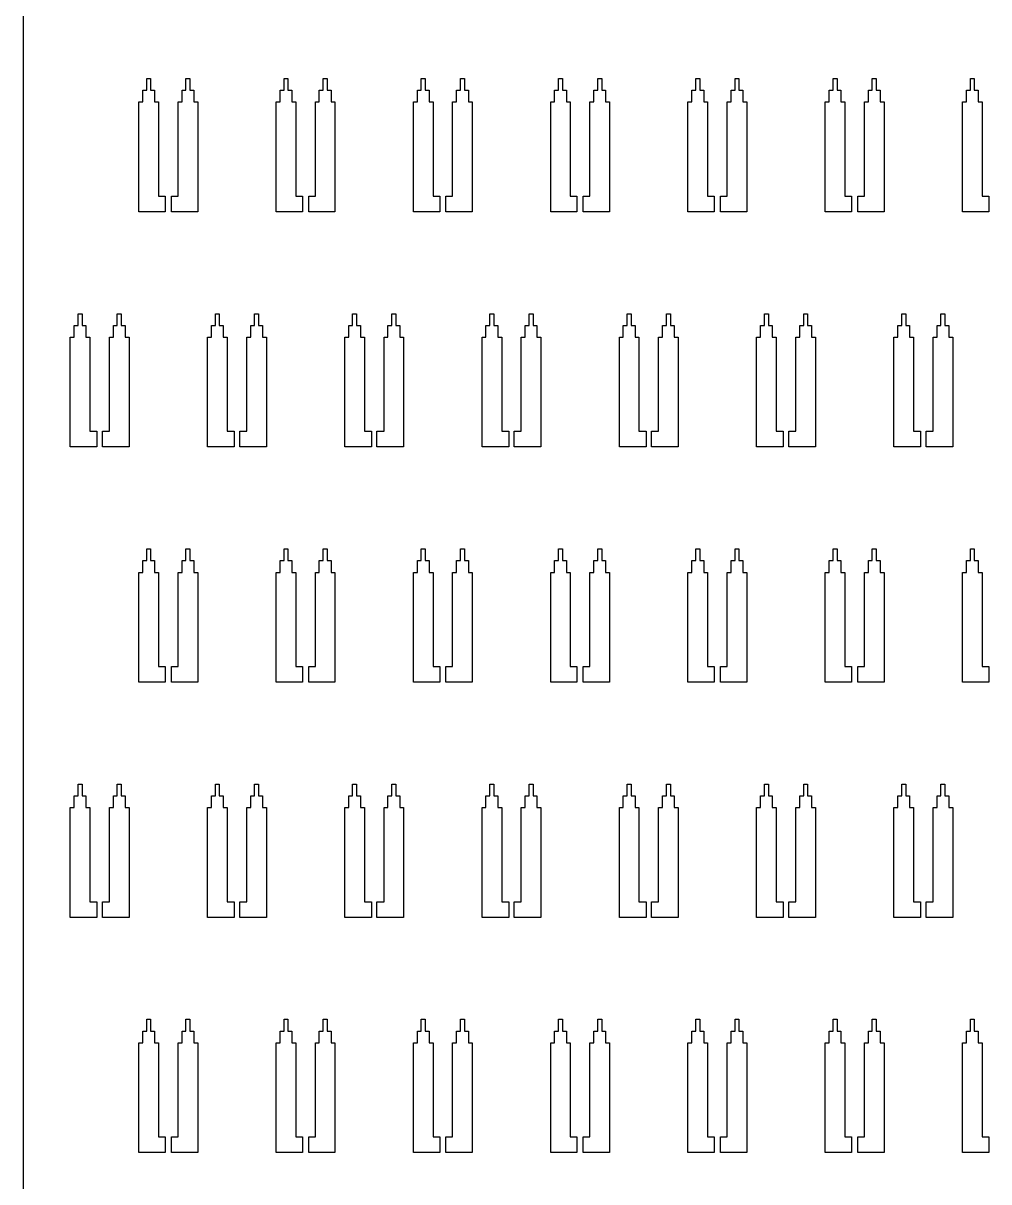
# Model space of a CAD drawing. Extents: x -38350 to 38650, y -35000 to 36000.
# Drawn here: x -20000 to -19753.8, y -23461.5 to -23165.9 of the extents above; entities that cross this region are included whole.
import ezdxf

# ---------------------------------------------------------------- set-up
doc = ezdxf.new("R2010")
doc.units = 0
doc.header["$MEASUREMENT"] = 0

msp = doc.modelspace()

# ---------------------------------------------------------------- linework, layer by layer
for p, q in [((-20000, -18000), (-20000, -30000)), ((-19968.5, -23183), (-19968.5, -23180)), ((-19968.5, -23180), (-19967.5, -23180)), ((-19967.5, -23180), (-19967.5, -23183)), ((-19958.5, -23183), (-19958.5, -23180)), ((-19958.5, -23180), (-19957.5, -23180)), ((-19957.5, -23180), (-19957.5, -23183)), ((-19933.5, -23183), (-19933.5, -23180)), ((-19933.5, -23180), (-19932.5, -23180)), ((-19932.5, -23180), (-19932.5, -23183)), ((-19923.5, -23183), (-19923.5, -23180)), ((-19923.5, -23180), (-19922.5, -23180)), ((-19922.5, -23180), (-19922.5, -23183)), ((-19898.5, -23183), (-19898.5, -23180)), ((-19898.5, -23180), (-19897.5, -23180)), ((-19897.5, -23180), (-19897.5, -23183)), ((-19888.5, -23183), (-19888.5, -23180)), ((-19888.5, -23180), (-19887.5, -23180)), ((-19887.5, -23180), (-19887.5, -23183)), ((-19863.5, -23183), (-19863.5, -23180)), ((-19863.5, -23180), (-19862.5, -23180)), ((-19862.5, -23180), (-19862.5, -23183)), ((-19853.5, -23183), (-19853.5, -23180)), ((-19853.5, -23180), (-19852.5, -23180)), ((-19852.5, -23180), (-19852.5, -23183)), ((-19828.5, -23183), (-19828.5, -23180)), ((-19828.5, -23180), (-19827.5, -23180)), ((-19827.5, -23180), (-19827.5, -23183)), ((-19818.5, -23183), (-19818.5, -23180)), ((-19818.5, -23180), (-19817.5, -23180)), ((-19817.5, -23180), (-19817.5, -23183)), ((-19793.5, -23183), (-19793.5, -23180)), ((-19793.5, -23180), (-19792.5, -23180)), ((-19792.5, -23180), (-19792.5, -23183)), ((-19783.5, -23183), (-19783.5, -23180)), ((-19783.5, -23180), (-19782.5, -23180)), ((-19782.5, -23180), (-19782.5, -23183)), ((-19758.5, -23183), (-19758.5, -23180)), ((-19758.5, -23180), (-19757.5, -23180)), ((-19757.5, -23180), (-19757.5, -23183)), ((-19969.5, -23186), (-19969.5, -23183)), ((-19969.5, -23183), (-19968.5, -23183)), ((-19967.5, -23183), (-19966.5, -23183)), ((-19966.5, -23183), (-19966.5, -23186)), ((-19959.5, -23186), (-19959.5, -23183)), ((-19959.5, -23183), (-19958.5, -23183)), ((-19957.5, -23183), (-19956.5, -23183)), ((-19956.5, -23183), (-19956.5, -23186)), ((-19934.5, -23186), (-19934.5, -23183)), ((-19934.5, -23183), (-19933.5, -23183)), ((-19932.5, -23183), (-19931.5, -23183)), ((-19931.5, -23183), (-19931.5, -23186)), ((-19924.5, -23186), (-19924.5, -23183)), ((-19924.5, -23183), (-19923.5, -23183)), ((-19922.5, -23183), (-19921.5, -23183)), ((-19921.5, -23183), (-19921.5, -23186)), ((-19899.5, -23186), (-19899.5, -23183)), ((-19899.5, -23183), (-19898.5, -23183)), ((-19897.5, -23183), (-19896.5, -23183)), ((-19896.5, -23183), (-19896.5, -23186)), ((-19889.5, -23186), (-19889.5, -23183)), ((-19889.5, -23183), (-19888.5, -23183)), ((-19887.5, -23183), (-19886.5, -23183)), ((-19886.5, -23183), (-19886.5, -23186)), ((-19864.5, -23186), (-19864.5, -23183)), ((-19864.5, -23183), (-19863.5, -23183)), ((-19862.5, -23183), (-19861.5, -23183)), ((-19861.5, -23183), (-19861.5, -23186)), ((-19854.5, -23186), (-19854.5, -23183)), ((-19854.5, -23183), (-19853.5, -23183)), ((-19852.5, -23183), (-19851.5, -23183)), ((-19851.5, -23183), (-19851.5, -23186)), ((-19829.5, -23186), (-19829.5, -23183)), ((-19829.5, -23183), (-19828.5, -23183)), ((-19827.5, -23183), (-19826.5, -23183)), ((-19826.5, -23183), (-19826.5, -23186)), ((-19819.5, -23186), (-19819.5, -23183)), ((-19819.5, -23183), (-19818.5, -23183)), ((-19817.5, -23183), (-19816.5, -23183)), ((-19816.5, -23183), (-19816.5, -23186)), ((-19794.5, -23186), (-19794.5, -23183)), ((-19794.5, -23183), (-19793.5, -23183)), ((-19792.5, -23183), (-19791.5, -23183)), ((-19791.5, -23183), (-19791.5, -23186)), ((-19784.5, -23186), (-19784.5, -23183)), ((-19784.5, -23183), (-19783.5, -23183)), ((-19782.5, -23183), (-19781.5, -23183)), ((-19781.5, -23183), (-19781.5, -23186)), ((-19759.5, -23186), (-19759.5, -23183)), ((-19759.5, -23183), (-19758.5, -23183)), ((-19757.5, -23183), (-19756.5, -23183)), ((-19756.5, -23183), (-19756.5, -23186)), ((-19970.5, -23214), (-19970.5, -23186)), ((-19970.5, -23186), (-19969.5, -23186)), ((-19966.5, -23186), (-19965.5, -23186)), ((-19965.5, -23186), (-19965.5, -23210)), ((-19960.5, -23210), (-19960.5, -23186)), ((-19960.5, -23186), (-19959.5, -23186)), ((-19956.5, -23186), (-19955.5, -23186)), ((-19955.5, -23186), (-19955.5, -23214)), ((-19935.5, -23214), (-19935.5, -23186)), ((-19935.5, -23186), (-19934.5, -23186)), ((-19931.5, -23186), (-19930.5, -23186)), ((-19930.5, -23186), (-19930.5, -23210)), ((-19925.5, -23210), (-19925.5, -23186)), ((-19925.5, -23186), (-19924.5, -23186)), ((-19921.5, -23186), (-19920.5, -23186)), ((-19920.5, -23186), (-19920.5, -23214)), ((-19900.5, -23214), (-19900.5, -23186)), ((-19900.5, -23186), (-19899.5, -23186)), ((-19896.5, -23186), (-19895.5, -23186)), ((-19895.5, -23186), (-19895.5, -23210)), ((-19890.5, -23210), (-19890.5, -23186)), ((-19890.5, -23186), (-19889.5, -23186)), ((-19886.5, -23186), (-19885.5, -23186)), ((-19885.5, -23186), (-19885.5, -23214)), ((-19865.5, -23214), (-19865.5, -23186)), ((-19865.5, -23186), (-19864.5, -23186)), ((-19861.5, -23186), (-19860.5, -23186)), ((-19860.5, -23186), (-19860.5, -23210)), ((-19855.5, -23210), (-19855.5, -23186)), ((-19855.5, -23186), (-19854.5, -23186)), ((-19851.5, -23186), (-19850.5, -23186)), ((-19850.5, -23186), (-19850.5, -23214)), ((-19830.5, -23214), (-19830.5, -23186)), ((-19830.5, -23186), (-19829.5, -23186)), ((-19826.5, -23186), (-19825.5, -23186)), ((-19825.5, -23186), (-19825.5, -23210)), ((-19820.5, -23210), (-19820.5, -23186)), ((-19820.5, -23186), (-19819.5, -23186)), ((-19816.5, -23186), (-19815.5, -23186)), ((-19815.5, -23186), (-19815.5, -23214)), ((-19795.5, -23214), (-19795.5, -23186)), ((-19795.5, -23186), (-19794.5, -23186)), ((-19791.5, -23186), (-19790.5, -23186)), ((-19790.5, -23186), (-19790.5, -23210)), ((-19785.5, -23210), (-19785.5, -23186)), ((-19785.5, -23186), (-19784.5, -23186)), ((-19781.5, -23186), (-19780.5, -23186)), ((-19780.5, -23186), (-19780.5, -23214)), ((-19760.5, -23214), (-19760.5, -23186)), ((-19760.5, -23186), (-19759.5, -23186)), ((-19756.5, -23186), (-19755.5, -23186)), ((-19755.5, -23186), (-19755.5, -23210)), ((-19965.5, -23210), (-19963.8, -23210)), ((-19963.8, -23210), (-19963.8, -23214)), ((-19962.2, -23214), (-19962.2, -23210)), ((-19962.2, -23210), (-19960.5, -23210)), ((-19930.5, -23210), (-19928.8, -23210)), ((-19928.8, -23210), (-19928.8, -23214)), ((-19927.2, -23214), (-19927.2, -23210)), ((-19927.2, -23210), (-19925.5, -23210)), ((-19895.5, -23210), (-19893.8, -23210)), ((-19893.8, -23210), (-19893.8, -23214)), ((-19892.2, -23214), (-19892.2, -23210)), ((-19892.2, -23210), (-19890.5, -23210)), ((-19860.5, -23210), (-19858.8, -23210)), ((-19858.8, -23210), (-19858.8, -23214)), ((-19857.2, -23214), (-19857.2, -23210)), ((-19857.2, -23210), (-19855.5, -23210)), ((-19825.5, -23210), (-19823.8, -23210)), ((-19823.8, -23210), (-19823.8, -23214)), ((-19822.2, -23214), (-19822.2, -23210)), ((-19822.2, -23210), (-19820.5, -23210)), ((-19790.5, -23210), (-19788.8, -23210)), ((-19788.8, -23210), (-19788.8, -23214)), ((-19787.2, -23214), (-19787.2, -23210)), ((-19787.2, -23210), (-19785.5, -23210)), ((-19755.5, -23210), (-19753.8, -23210)), ((-19753.8, -23210), (-19753.8, -23214)), ((-19963.8, -23214), (-19970.5, -23214)), ((-19955.5, -23214), (-19962.2, -23214)), ((-19928.8, -23214), (-19935.5, -23214)), ((-19920.5, -23214), (-19927.2, -23214)), ((-19893.8, -23214), (-19900.5, -23214)), ((-19885.5, -23214), (-19892.2, -23214)), ((-19858.8, -23214), (-19865.5, -23214)), ((-19850.5, -23214), (-19857.2, -23214)), ((-19823.8, -23214), (-19830.5, -23214)), ((-19815.5, -23214), (-19822.2, -23214)), ((-19788.8, -23214), (-19795.5, -23214)), ((-19780.5, -23214), (-19787.2, -23214)), ((-19753.8, -23214), (-19760.5, -23214)), ((-19986, -23243), (-19986, -23240)), ((-19986, -23240), (-19985, -23240)), ((-19985, -23240), (-19985, -23243)), ((-19976, -23243), (-19976, -23240)), ((-19976, -23240), (-19975, -23240)), ((-19975, -23240), (-19975, -23243)), ((-19951, -23243), (-19951, -23240)), ((-19951, -23240), (-19950, -23240)), ((-19950, -23240), (-19950, -23243)), ((-19941, -23243), (-19941, -23240)), ((-19941, -23240), (-19940, -23240)), ((-19940, -23240), (-19940, -23243)), ((-19916, -23243), (-19916, -23240)), ((-19916, -23240), (-19915, -23240)), ((-19915, -23240), (-19915, -23243)), ((-19906, -23243), (-19906, -23240)), ((-19906, -23240), (-19905, -23240)), ((-19905, -23240), (-19905, -23243)), ((-19881, -23243), (-19881, -23240)), ((-19881, -23240), (-19880, -23240)), ((-19880, -23240), (-19880, -23243)), ((-19871, -23243), (-19871, -23240)), ((-19871, -23240), (-19870, -23240)), ((-19870, -23240), (-19870, -23243)), ((-19846, -23243), (-19846, -23240)), ((-19846, -23240), (-19845, -23240)), ((-19845, -23240), (-19845, -23243)), ((-19836, -23243), (-19836, -23240)), ((-19836, -23240), (-19835, -23240)), ((-19835, -23240), (-19835, -23243)), ((-19811, -23243), (-19811, -23240)), ((-19811, -23240), (-19810, -23240)), ((-19810, -23240), (-19810, -23243)), ((-19801, -23243), (-19801, -23240)), ((-19801, -23240), (-19800, -23240)), ((-19800, -23240), (-19800, -23243)), ((-19776, -23243), (-19776, -23240)), ((-19776, -23240), (-19775, -23240)), ((-19775, -23240), (-19775, -23243)), ((-19766, -23243), (-19766, -23240)), ((-19766, -23240), (-19765, -23240)), ((-19765, -23240), (-19765, -23243)), ((-19987, -23246), (-19987, -23243)), ((-19987, -23243), (-19986, -23243)), ((-19985, -23243), (-19984, -23243)), ((-19984, -23243), (-19984, -23246)), ((-19977, -23246), (-19977, -23243)), ((-19977, -23243), (-19976, -23243)), ((-19975, -23243), (-19974, -23243)), ((-19974, -23243), (-19974, -23246)), ((-19952, -23246), (-19952, -23243)), ((-19952, -23243), (-19951, -23243)), ((-19950, -23243), (-19949, -23243)), ((-19949, -23243), (-19949, -23246)), ((-19942, -23246), (-19942, -23243)), ((-19942, -23243), (-19941, -23243)), ((-19940, -23243), (-19939, -23243)), ((-19939, -23243), (-19939, -23246)), ((-19917, -23246), (-19917, -23243)), ((-19917, -23243), (-19916, -23243)), ((-19915, -23243), (-19914, -23243)), ((-19914, -23243), (-19914, -23246)), ((-19907, -23246), (-19907, -23243)), ((-19907, -23243), (-19906, -23243)), ((-19905, -23243), (-19904, -23243)), ((-19904, -23243), (-19904, -23246)), ((-19882, -23246), (-19882, -23243)), ((-19882, -23243), (-19881, -23243)), ((-19880, -23243), (-19879, -23243)), ((-19879, -23243), (-19879, -23246)), ((-19872, -23246), (-19872, -23243)), ((-19872, -23243), (-19871, -23243)), ((-19870, -23243), (-19869, -23243)), ((-19869, -23243), (-19869, -23246)), ((-19847, -23246), (-19847, -23243)), ((-19847, -23243), (-19846, -23243)), ((-19845, -23243), (-19844, -23243)), ((-19844, -23243), (-19844, -23246)), ((-19837, -23246), (-19837, -23243)), ((-19837, -23243), (-19836, -23243)), ((-19835, -23243), (-19834, -23243)), ((-19834, -23243), (-19834, -23246)), ((-19812, -23246), (-19812, -23243)), ((-19812, -23243), (-19811, -23243)), ((-19810, -23243), (-19809, -23243)), ((-19809, -23243), (-19809, -23246)), ((-19802, -23246), (-19802, -23243)), ((-19802, -23243), (-19801, -23243)), ((-19800, -23243), (-19799, -23243)), ((-19799, -23243), (-19799, -23246)), ((-19777, -23246), (-19777, -23243)), ((-19777, -23243), (-19776, -23243)), ((-19775, -23243), (-19774, -23243)), ((-19774, -23243), (-19774, -23246)), ((-19767, -23246), (-19767, -23243)), ((-19767, -23243), (-19766, -23243)), ((-19765, -23243), (-19764, -23243)), ((-19764, -23243), (-19764, -23246)), ((-19988, -23274), (-19988, -23246)), ((-19988, -23246), (-19987, -23246)), ((-19984, -23246), (-19983, -23246)), ((-19983, -23246), (-19983, -23270)), ((-19978, -23270), (-19978, -23246)), ((-19978, -23246), (-19977, -23246)), ((-19974, -23246), (-19973, -23246)), ((-19973, -23246), (-19973, -23274)), ((-19953, -23274), (-19953, -23246)), ((-19953, -23246), (-19952, -23246)), ((-19949, -23246), (-19948, -23246)), ((-19948, -23246), (-19948, -23270)), ((-19943, -23270), (-19943, -23246)), ((-19943, -23246), (-19942, -23246)), ((-19939, -23246), (-19938, -23246)), ((-19938, -23246), (-19938, -23274)), ((-19918, -23274), (-19918, -23246)), ((-19918, -23246), (-19917, -23246)), ((-19914, -23246), (-19913, -23246)), ((-19913, -23246), (-19913, -23270)), ((-19908, -23270), (-19908, -23246)), ((-19908, -23246), (-19907, -23246)), ((-19904, -23246), (-19903, -23246)), ((-19903, -23246), (-19903, -23274)), ((-19883, -23274), (-19883, -23246)), ((-19883, -23246), (-19882, -23246)), ((-19879, -23246), (-19878, -23246)), ((-19878, -23246), (-19878, -23270)), ((-19873, -23270), (-19873, -23246)), ((-19873, -23246), (-19872, -23246)), ((-19869, -23246), (-19868, -23246)), ((-19868, -23246), (-19868, -23274)), ((-19848, -23274), (-19848, -23246)), ((-19848, -23246), (-19847, -23246)), ((-19844, -23246), (-19843, -23246)), ((-19843, -23246), (-19843, -23270)), ((-19838, -23270), (-19838, -23246)), ((-19838, -23246), (-19837, -23246)), ((-19834, -23246), (-19833, -23246)), ((-19833, -23246), (-19833, -23274)), ((-19813, -23274), (-19813, -23246)), ((-19813, -23246), (-19812, -23246)), ((-19809, -23246), (-19808, -23246)), ((-19808, -23246), (-19808, -23270)), ((-19803, -23270), (-19803, -23246)), ((-19803, -23246), (-19802, -23246)), ((-19799, -23246), (-19798, -23246)), ((-19798, -23246), (-19798, -23274)), ((-19778, -23274), (-19778, -23246)), ((-19778, -23246), (-19777, -23246)), ((-19774, -23246), (-19773, -23246)), ((-19773, -23246), (-19773, -23270)), ((-19768, -23270), (-19768, -23246)), ((-19768, -23246), (-19767, -23246)), ((-19764, -23246), (-19763, -23246)), ((-19763, -23246), (-19763, -23274)), ((-19983, -23270), (-19981.2, -23270)), ((-19981.2, -23270), (-19981.2, -23274)), ((-19979.8, -23274), (-19979.8, -23270)), ((-19979.8, -23270), (-19978, -23270)), ((-19948, -23270), (-19946.2, -23270)), ((-19946.2, -23270), (-19946.2, -23274)), ((-19944.8, -23274), (-19944.8, -23270)), ((-19944.8, -23270), (-19943, -23270)), ((-19913, -23270), (-19911.2, -23270)), ((-19911.2, -23270), (-19911.2, -23274)), ((-19909.8, -23274), (-19909.8, -23270)), ((-19909.8, -23270), (-19908, -23270)), ((-19878, -23270), (-19876.2, -23270)), ((-19876.2, -23270), (-19876.2, -23274)), ((-19874.8, -23274), (-19874.8, -23270)), ((-19874.8, -23270), (-19873, -23270)), ((-19843, -23270), (-19841.2, -23270)), ((-19841.2, -23270), (-19841.2, -23274)), ((-19839.8, -23274), (-19839.8, -23270)), ((-19839.8, -23270), (-19838, -23270)), ((-19808, -23270), (-19806.2, -23270)), ((-19806.2, -23270), (-19806.2, -23274)), ((-19804.8, -23274), (-19804.8, -23270)), ((-19804.8, -23270), (-19803, -23270)), ((-19773, -23270), (-19771.2, -23270)), ((-19771.2, -23270), (-19771.2, -23274)), ((-19769.8, -23274), (-19769.8, -23270)), ((-19769.8, -23270), (-19768, -23270)), ((-19981.2, -23274), (-19988, -23274)), ((-19973, -23274), (-19979.8, -23274)), ((-19946.2, -23274), (-19953, -23274)), ((-19938, -23274), (-19944.8, -23274)), ((-19911.2, -23274), (-19918, -23274)), ((-19903, -23274), (-19909.8, -23274)), ((-19876.2, -23274), (-19883, -23274)), ((-19868, -23274), (-19874.8, -23274)), ((-19841.2, -23274), (-19848, -23274)), ((-19833, -23274), (-19839.8, -23274)), ((-19806.2, -23274), (-19813, -23274)), ((-19798, -23274), (-19804.8, -23274)), ((-19771.2, -23274), (-19778, -23274)), ((-19763, -23274), (-19769.8, -23274)), ((-19968.5, -23303), (-19968.5, -23300)), ((-19968.5, -23300), (-19967.5, -23300)), ((-19967.5, -23300), (-19967.5, -23303)), ((-19958.5, -23303), (-19958.5, -23300)), ((-19958.5, -23300), (-19957.5, -23300)), ((-19957.5, -23300), (-19957.5, -23303)), ((-19933.5, -23303), (-19933.5, -23300)), ((-19933.5, -23300), (-19932.5, -23300)), ((-19932.5, -23300), (-19932.5, -23303)), ((-19923.5, -23303), (-19923.5, -23300)), ((-19923.5, -23300), (-19922.5, -23300)), ((-19922.5, -23300), (-19922.5, -23303)), ((-19898.5, -23303), (-19898.5, -23300)), ((-19898.5, -23300), (-19897.5, -23300)), ((-19897.5, -23300), (-19897.5, -23303)), ((-19888.5, -23303), (-19888.5, -23300)), ((-19888.5, -23300), (-19887.5, -23300)), ((-19887.5, -23300), (-19887.5, -23303)), ((-19863.5, -23303), (-19863.5, -23300)), ((-19863.5, -23300), (-19862.5, -23300)), ((-19862.5, -23300), (-19862.5, -23303)), ((-19853.5, -23303), (-19853.5, -23300)), ((-19853.5, -23300), (-19852.5, -23300)), ((-19852.5, -23300), (-19852.5, -23303)), ((-19828.5, -23303), (-19828.5, -23300)), ((-19828.5, -23300), (-19827.5, -23300)), ((-19827.5, -23300), (-19827.5, -23303)), ((-19818.5, -23303), (-19818.5, -23300)), ((-19818.5, -23300), (-19817.5, -23300)), ((-19817.5, -23300), (-19817.5, -23303)), ((-19793.5, -23303), (-19793.5, -23300)), ((-19793.5, -23300), (-19792.5, -23300)), ((-19792.5, -23300), (-19792.5, -23303)), ((-19783.5, -23303), (-19783.5, -23300)), ((-19783.5, -23300), (-19782.5, -23300)), ((-19782.5, -23300), (-19782.5, -23303)), ((-19758.5, -23303), (-19758.5, -23300)), ((-19758.5, -23300), (-19757.5, -23300)), ((-19757.5, -23300), (-19757.5, -23303)), ((-19969.5, -23306), (-19969.5, -23303)), ((-19969.5, -23303), (-19968.5, -23303)), ((-19967.5, -23303), (-19966.5, -23303)), ((-19966.5, -23303), (-19966.5, -23306)), ((-19959.5, -23306), (-19959.5, -23303)), ((-19959.5, -23303), (-19958.5, -23303)), ((-19957.5, -23303), (-19956.5, -23303)), ((-19956.5, -23303), (-19956.5, -23306)), ((-19934.5, -23306), (-19934.5, -23303)), ((-19934.5, -23303), (-19933.5, -23303)), ((-19932.5, -23303), (-19931.5, -23303)), ((-19931.5, -23303), (-19931.5, -23306)), ((-19924.5, -23306), (-19924.5, -23303)), ((-19924.5, -23303), (-19923.5, -23303)), ((-19922.5, -23303), (-19921.5, -23303)), ((-19921.5, -23303), (-19921.5, -23306)), ((-19899.5, -23306), (-19899.5, -23303)), ((-19899.5, -23303), (-19898.5, -23303)), ((-19897.5, -23303), (-19896.5, -23303)), ((-19896.5, -23303), (-19896.5, -23306)), ((-19889.5, -23306), (-19889.5, -23303)), ((-19889.5, -23303), (-19888.5, -23303)), ((-19887.5, -23303), (-19886.5, -23303)), ((-19886.5, -23303), (-19886.5, -23306)), ((-19864.5, -23306), (-19864.5, -23303)), ((-19864.5, -23303), (-19863.5, -23303)), ((-19862.5, -23303), (-19861.5, -23303)), ((-19861.5, -23303), (-19861.5, -23306)), ((-19854.5, -23306), (-19854.5, -23303)), ((-19854.5, -23303), (-19853.5, -23303)), ((-19852.5, -23303), (-19851.5, -23303)), ((-19851.5, -23303), (-19851.5, -23306)), ((-19829.5, -23306), (-19829.5, -23303)), ((-19829.5, -23303), (-19828.5, -23303)), ((-19827.5, -23303), (-19826.5, -23303)), ((-19826.5, -23303), (-19826.5, -23306)), ((-19819.5, -23306), (-19819.5, -23303)), ((-19819.5, -23303), (-19818.5, -23303)), ((-19817.5, -23303), (-19816.5, -23303)), ((-19816.5, -23303), (-19816.5, -23306)), ((-19794.5, -23306), (-19794.5, -23303)), ((-19794.5, -23303), (-19793.5, -23303)), ((-19792.5, -23303), (-19791.5, -23303)), ((-19791.5, -23303), (-19791.5, -23306)), ((-19784.5, -23306), (-19784.5, -23303)), ((-19784.5, -23303), (-19783.5, -23303)), ((-19782.5, -23303), (-19781.5, -23303)), ((-19781.5, -23303), (-19781.5, -23306)), ((-19759.5, -23306), (-19759.5, -23303)), ((-19759.5, -23303), (-19758.5, -23303)), ((-19757.5, -23303), (-19756.5, -23303)), ((-19756.5, -23303), (-19756.5, -23306)), ((-19970.5, -23334), (-19970.5, -23306)), ((-19970.5, -23306), (-19969.5, -23306)), ((-19966.5, -23306), (-19965.5, -23306)), ((-19965.5, -23306), (-19965.5, -23330)), ((-19960.5, -23330), (-19960.5, -23306)), ((-19960.5, -23306), (-19959.5, -23306)), ((-19956.5, -23306), (-19955.5, -23306)), ((-19955.5, -23306), (-19955.5, -23334)), ((-19935.5, -23334), (-19935.5, -23306)), ((-19935.5, -23306), (-19934.5, -23306)), ((-19931.5, -23306), (-19930.5, -23306)), ((-19930.5, -23306), (-19930.5, -23330)), ((-19925.5, -23330), (-19925.5, -23306)), ((-19925.5, -23306), (-19924.5, -23306)), ((-19921.5, -23306), (-19920.5, -23306)), ((-19920.5, -23306), (-19920.5, -23334)), ((-19900.5, -23334), (-19900.5, -23306)), ((-19900.5, -23306), (-19899.5, -23306)), ((-19896.5, -23306), (-19895.5, -23306)), ((-19895.5, -23306), (-19895.5, -23330)), ((-19890.5, -23330), (-19890.5, -23306)), ((-19890.5, -23306), (-19889.5, -23306)), ((-19886.5, -23306), (-19885.5, -23306)), ((-19885.5, -23306), (-19885.5, -23334)), ((-19865.5, -23334), (-19865.5, -23306)), ((-19865.5, -23306), (-19864.5, -23306)), ((-19861.5, -23306), (-19860.5, -23306)), ((-19860.5, -23306), (-19860.5, -23330)), ((-19855.5, -23330), (-19855.5, -23306)), ((-19855.5, -23306), (-19854.5, -23306)), ((-19851.5, -23306), (-19850.5, -23306)), ((-19850.5, -23306), (-19850.5, -23334)), ((-19830.5, -23334), (-19830.5, -23306)), ((-19830.5, -23306), (-19829.5, -23306)), ((-19826.5, -23306), (-19825.5, -23306)), ((-19825.5, -23306), (-19825.5, -23330)), ((-19820.5, -23330), (-19820.5, -23306)), ((-19820.5, -23306), (-19819.5, -23306)), ((-19816.5, -23306), (-19815.5, -23306)), ((-19815.5, -23306), (-19815.5, -23334)), ((-19795.5, -23334), (-19795.5, -23306)), ((-19795.5, -23306), (-19794.5, -23306)), ((-19791.5, -23306), (-19790.5, -23306)), ((-19790.5, -23306), (-19790.5, -23330)), ((-19785.5, -23330), (-19785.5, -23306)), ((-19785.5, -23306), (-19784.5, -23306)), ((-19781.5, -23306), (-19780.5, -23306)), ((-19780.5, -23306), (-19780.5, -23334)), ((-19760.5, -23334), (-19760.5, -23306)), ((-19760.5, -23306), (-19759.5, -23306)), ((-19756.5, -23306), (-19755.5, -23306)), ((-19755.5, -23306), (-19755.5, -23330)), ((-19965.5, -23330), (-19963.8, -23330)), ((-19963.8, -23330), (-19963.8, -23334)), ((-19962.2, -23334), (-19962.2, -23330)), ((-19962.2, -23330), (-19960.5, -23330)), ((-19930.5, -23330), (-19928.8, -23330)), ((-19928.8, -23330), (-19928.8, -23334)), ((-19927.2, -23334), (-19927.2, -23330)), ((-19927.2, -23330), (-19925.5, -23330)), ((-19895.5, -23330), (-19893.8, -23330)), ((-19893.8, -23330), (-19893.8, -23334)), ((-19892.2, -23334), (-19892.2, -23330)), ((-19892.2, -23330), (-19890.5, -23330)), ((-19860.5, -23330), (-19858.8, -23330)), ((-19858.8, -23330), (-19858.8, -23334)), ((-19857.2, -23334), (-19857.2, -23330)), ((-19857.2, -23330), (-19855.5, -23330)), ((-19825.5, -23330), (-19823.8, -23330)), ((-19823.8, -23330), (-19823.8, -23334)), ((-19822.2, -23334), (-19822.2, -23330)), ((-19822.2, -23330), (-19820.5, -23330)), ((-19790.5, -23330), (-19788.8, -23330)), ((-19788.8, -23330), (-19788.8, -23334)), ((-19787.2, -23334), (-19787.2, -23330)), ((-19787.2, -23330), (-19785.5, -23330)), ((-19755.5, -23330), (-19753.8, -23330)), ((-19753.8, -23330), (-19753.8, -23334)), ((-19963.8, -23334), (-19970.5, -23334)), ((-19955.5, -23334), (-19962.2, -23334)), ((-19928.8, -23334), (-19935.5, -23334)), ((-19920.5, -23334), (-19927.2, -23334)), ((-19893.8, -23334), (-19900.5, -23334)), ((-19885.5, -23334), (-19892.2, -23334)), ((-19858.8, -23334), (-19865.5, -23334)), ((-19850.5, -23334), (-19857.2, -23334)), ((-19823.8, -23334), (-19830.5, -23334)), ((-19815.5, -23334), (-19822.2, -23334)), ((-19788.8, -23334), (-19795.5, -23334)), ((-19780.5, -23334), (-19787.2, -23334)), ((-19753.8, -23334), (-19760.5, -23334)), ((-19986, -23363), (-19986, -23360)), ((-19986, -23360), (-19985, -23360)), ((-19985, -23360), (-19985, -23363)), ((-19976, -23363), (-19976, -23360)), ((-19976, -23360), (-19975, -23360)), ((-19975, -23360), (-19975, -23363)), ((-19951, -23363), (-19951, -23360)), ((-19951, -23360), (-19950, -23360)), ((-19950, -23360), (-19950, -23363)), ((-19941, -23363), (-19941, -23360)), ((-19941, -23360), (-19940, -23360)), ((-19940, -23360), (-19940, -23363)), ((-19916, -23363), (-19916, -23360)), ((-19916, -23360), (-19915, -23360)), ((-19915, -23360), (-19915, -23363)), ((-19906, -23363), (-19906, -23360)), ((-19906, -23360), (-19905, -23360)), ((-19905, -23360), (-19905, -23363)), ((-19881, -23363), (-19881, -23360)), ((-19881, -23360), (-19880, -23360)), ((-19880, -23360), (-19880, -23363)), ((-19871, -23363), (-19871, -23360)), ((-19871, -23360), (-19870, -23360)), ((-19870, -23360), (-19870, -23363)), ((-19846, -23363), (-19846, -23360)), ((-19846, -23360), (-19845, -23360)), ((-19845, -23360), (-19845, -23363)), ((-19836, -23363), (-19836, -23360)), ((-19836, -23360), (-19835, -23360)), ((-19835, -23360), (-19835, -23363)), ((-19811, -23363), (-19811, -23360)), ((-19811, -23360), (-19810, -23360)), ((-19810, -23360), (-19810, -23363)), ((-19801, -23363), (-19801, -23360)), ((-19801, -23360), (-19800, -23360)), ((-19800, -23360), (-19800, -23363)), ((-19776, -23363), (-19776, -23360)), ((-19776, -23360), (-19775, -23360)), ((-19775, -23360), (-19775, -23363)), ((-19766, -23363), (-19766, -23360)), ((-19766, -23360), (-19765, -23360)), ((-19765, -23360), (-19765, -23363)), ((-19987, -23366), (-19987, -23363)), ((-19987, -23363), (-19986, -23363)), ((-19985, -23363), (-19984, -23363)), ((-19984, -23363), (-19984, -23366)), ((-19977, -23366), (-19977, -23363)), ((-19977, -23363), (-19976, -23363)), ((-19975, -23363), (-19974, -23363)), ((-19974, -23363), (-19974, -23366)), ((-19952, -23366), (-19952, -23363)), ((-19952, -23363), (-19951, -23363)), ((-19950, -23363), (-19949, -23363)), ((-19949, -23363), (-19949, -23366)), ((-19942, -23366), (-19942, -23363)), ((-19942, -23363), (-19941, -23363)), ((-19940, -23363), (-19939, -23363)), ((-19939, -23363), (-19939, -23366)), ((-19917, -23366), (-19917, -23363)), ((-19917, -23363), (-19916, -23363)), ((-19915, -23363), (-19914, -23363)), ((-19914, -23363), (-19914, -23366)), ((-19907, -23366), (-19907, -23363)), ((-19907, -23363), (-19906, -23363)), ((-19905, -23363), (-19904, -23363)), ((-19904, -23363), (-19904, -23366)), ((-19882, -23366), (-19882, -23363)), ((-19882, -23363), (-19881, -23363)), ((-19880, -23363), (-19879, -23363)), ((-19879, -23363), (-19879, -23366)), ((-19872, -23366), (-19872, -23363)), ((-19872, -23363), (-19871, -23363)), ((-19870, -23363), (-19869, -23363)), ((-19869, -23363), (-19869, -23366)), ((-19847, -23366), (-19847, -23363)), ((-19847, -23363), (-19846, -23363)), ((-19845, -23363), (-19844, -23363)), ((-19844, -23363), (-19844, -23366)), ((-19837, -23366), (-19837, -23363)), ((-19837, -23363), (-19836, -23363)), ((-19835, -23363), (-19834, -23363)), ((-19834, -23363), (-19834, -23366)), ((-19812, -23366), (-19812, -23363)), ((-19812, -23363), (-19811, -23363)), ((-19810, -23363), (-19809, -23363)), ((-19809, -23363), (-19809, -23366)), ((-19802, -23366), (-19802, -23363)), ((-19802, -23363), (-19801, -23363)), ((-19800, -23363), (-19799, -23363)), ((-19799, -23363), (-19799, -23366)), ((-19777, -23366), (-19777, -23363)), ((-19777, -23363), (-19776, -23363)), ((-19775, -23363), (-19774, -23363)), ((-19774, -23363), (-19774, -23366)), ((-19767, -23366), (-19767, -23363)), ((-19767, -23363), (-19766, -23363)), ((-19765, -23363), (-19764, -23363)), ((-19764, -23363), (-19764, -23366)), ((-19988, -23394), (-19988, -23366)), ((-19988, -23366), (-19987, -23366)), ((-19984, -23366), (-19983, -23366)), ((-19983, -23366), (-19983, -23390)), ((-19978, -23390), (-19978, -23366)), ((-19978, -23366), (-19977, -23366)), ((-19974, -23366), (-19973, -23366)), ((-19973, -23366), (-19973, -23394)), ((-19953, -23394), (-19953, -23366)), ((-19953, -23366), (-19952, -23366)), ((-19949, -23366), (-19948, -23366)), ((-19948, -23366), (-19948, -23390)), ((-19943, -23390), (-19943, -23366)), ((-19943, -23366), (-19942, -23366)), ((-19939, -23366), (-19938, -23366)), ((-19938, -23366), (-19938, -23394)), ((-19918, -23394), (-19918, -23366)), ((-19918, -23366), (-19917, -23366)), ((-19914, -23366), (-19913, -23366)), ((-19913, -23366), (-19913, -23390)), ((-19908, -23390), (-19908, -23366)), ((-19908, -23366), (-19907, -23366)), ((-19904, -23366), (-19903, -23366)), ((-19903, -23366), (-19903, -23394)), ((-19883, -23394), (-19883, -23366)), ((-19883, -23366), (-19882, -23366)), ((-19879, -23366), (-19878, -23366)), ((-19878, -23366), (-19878, -23390)), ((-19873, -23390), (-19873, -23366)), ((-19873, -23366), (-19872, -23366)), ((-19869, -23366), (-19868, -23366)), ((-19868, -23366), (-19868, -23394)), ((-19848, -23394), (-19848, -23366)), ((-19848, -23366), (-19847, -23366)), ((-19844, -23366), (-19843, -23366)), ((-19843, -23366), (-19843, -23390)), ((-19838, -23390), (-19838, -23366)), ((-19838, -23366), (-19837, -23366)), ((-19834, -23366), (-19833, -23366)), ((-19833, -23366), (-19833, -23394)), ((-19813, -23394), (-19813, -23366)), ((-19813, -23366), (-19812, -23366)), ((-19809, -23366), (-19808, -23366)), ((-19808, -23366), (-19808, -23390)), ((-19803, -23390), (-19803, -23366)), ((-19803, -23366), (-19802, -23366)), ((-19799, -23366), (-19798, -23366)), ((-19798, -23366), (-19798, -23394)), ((-19778, -23394), (-19778, -23366)), ((-19778, -23366), (-19777, -23366)), ((-19774, -23366), (-19773, -23366)), ((-19773, -23366), (-19773, -23390)), ((-19768, -23390), (-19768, -23366)), ((-19768, -23366), (-19767, -23366)), ((-19764, -23366), (-19763, -23366)), ((-19763, -23366), (-19763, -23394)), ((-19983, -23390), (-19981.2, -23390)), ((-19981.2, -23390), (-19981.2, -23394)), ((-19979.8, -23394), (-19979.8, -23390)), ((-19979.8, -23390), (-19978, -23390)), ((-19948, -23390), (-19946.2, -23390)), ((-19946.2, -23390), (-19946.2, -23394)), ((-19944.8, -23394), (-19944.8, -23390)), ((-19944.8, -23390), (-19943, -23390)), ((-19913, -23390), (-19911.2, -23390)), ((-19911.2, -23390), (-19911.2, -23394)), ((-19909.8, -23394), (-19909.8, -23390)), ((-19909.8, -23390), (-19908, -23390)), ((-19878, -23390), (-19876.2, -23390)), ((-19876.2, -23390), (-19876.2, -23394)), ((-19874.8, -23394), (-19874.8, -23390)), ((-19874.8, -23390), (-19873, -23390)), ((-19843, -23390), (-19841.2, -23390)), ((-19841.2, -23390), (-19841.2, -23394)), ((-19839.8, -23394), (-19839.8, -23390)), ((-19839.8, -23390), (-19838, -23390)), ((-19808, -23390), (-19806.2, -23390)), ((-19806.2, -23390), (-19806.2, -23394)), ((-19804.8, -23394), (-19804.8, -23390)), ((-19804.8, -23390), (-19803, -23390)), ((-19773, -23390), (-19771.2, -23390)), ((-19771.2, -23390), (-19771.2, -23394)), ((-19769.8, -23394), (-19769.8, -23390)), ((-19769.8, -23390), (-19768, -23390)), ((-19981.2, -23394), (-19988, -23394)), ((-19973, -23394), (-19979.8, -23394)), ((-19946.2, -23394), (-19953, -23394)), ((-19938, -23394), (-19944.8, -23394)), ((-19911.2, -23394), (-19918, -23394)), ((-19903, -23394), (-19909.8, -23394)), ((-19876.2, -23394), (-19883, -23394)), ((-19868, -23394), (-19874.8, -23394)), ((-19841.2, -23394), (-19848, -23394)), ((-19833, -23394), (-19839.8, -23394)), ((-19806.2, -23394), (-19813, -23394)), ((-19798, -23394), (-19804.8, -23394)), ((-19771.2, -23394), (-19778, -23394)), ((-19763, -23394), (-19769.8, -23394)), ((-19968.5, -23423), (-19968.5, -23420)), ((-19968.5, -23420), (-19967.5, -23420)), ((-19967.5, -23420), (-19967.5, -23423)), ((-19958.5, -23423), (-19958.5, -23420)), ((-19958.5, -23420), (-19957.5, -23420)), ((-19957.5, -23420), (-19957.5, -23423)), ((-19933.5, -23423), (-19933.5, -23420)), ((-19933.5, -23420), (-19932.5, -23420)), ((-19932.5, -23420), (-19932.5, -23423)), ((-19923.5, -23423), (-19923.5, -23420)), ((-19923.5, -23420), (-19922.5, -23420)), ((-19922.5, -23420), (-19922.5, -23423)), ((-19898.5, -23423), (-19898.5, -23420)), ((-19898.5, -23420), (-19897.5, -23420)), ((-19897.5, -23420), (-19897.5, -23423)), ((-19888.5, -23423), (-19888.5, -23420)), ((-19888.5, -23420), (-19887.5, -23420)), ((-19887.5, -23420), (-19887.5, -23423)), ((-19863.5, -23423), (-19863.5, -23420)), ((-19863.5, -23420), (-19862.5, -23420)), ((-19862.5, -23420), (-19862.5, -23423)), ((-19853.5, -23423), (-19853.5, -23420)), ((-19853.5, -23420), (-19852.5, -23420)), ((-19852.5, -23420), (-19852.5, -23423)), ((-19828.5, -23423), (-19828.5, -23420)), ((-19828.5, -23420), (-19827.5, -23420)), ((-19827.5, -23420), (-19827.5, -23423)), ((-19818.5, -23423), (-19818.5, -23420)), ((-19818.5, -23420), (-19817.5, -23420)), ((-19817.5, -23420), (-19817.5, -23423)), ((-19793.5, -23423), (-19793.5, -23420)), ((-19793.5, -23420), (-19792.5, -23420)), ((-19792.5, -23420), (-19792.5, -23423)), ((-19783.5, -23423), (-19783.5, -23420)), ((-19783.5, -23420), (-19782.5, -23420)), ((-19782.5, -23420), (-19782.5, -23423)), ((-19758.5, -23423), (-19758.5, -23420)), ((-19758.5, -23420), (-19757.5, -23420)), ((-19757.5, -23420), (-19757.5, -23423)), ((-19969.5, -23426), (-19969.5, -23423)), ((-19969.5, -23423), (-19968.5, -23423)), ((-19967.5, -23423), (-19966.5, -23423)), ((-19966.5, -23423), (-19966.5, -23426)), ((-19959.5, -23426), (-19959.5, -23423)), ((-19959.5, -23423), (-19958.5, -23423)), ((-19957.5, -23423), (-19956.5, -23423)), ((-19956.5, -23423), (-19956.5, -23426)), ((-19934.5, -23426), (-19934.5, -23423)), ((-19934.5, -23423), (-19933.5, -23423)), ((-19932.5, -23423), (-19931.5, -23423)), ((-19931.5, -23423), (-19931.5, -23426)), ((-19924.5, -23426), (-19924.5, -23423)), ((-19924.5, -23423), (-19923.5, -23423)), ((-19922.5, -23423), (-19921.5, -23423)), ((-19921.5, -23423), (-19921.5, -23426)), ((-19899.5, -23426), (-19899.5, -23423)), ((-19899.5, -23423), (-19898.5, -23423)), ((-19897.5, -23423), (-19896.5, -23423)), ((-19896.5, -23423), (-19896.5, -23426)), ((-19889.5, -23426), (-19889.5, -23423)), ((-19889.5, -23423), (-19888.5, -23423)), ((-19887.5, -23423), (-19886.5, -23423)), ((-19886.5, -23423), (-19886.5, -23426)), ((-19864.5, -23426), (-19864.5, -23423)), ((-19864.5, -23423), (-19863.5, -23423)), ((-19862.5, -23423), (-19861.5, -23423)), ((-19861.5, -23423), (-19861.5, -23426)), ((-19854.5, -23426), (-19854.5, -23423)), ((-19854.5, -23423), (-19853.5, -23423)), ((-19852.5, -23423), (-19851.5, -23423)), ((-19851.5, -23423), (-19851.5, -23426)), ((-19829.5, -23426), (-19829.5, -23423)), ((-19829.5, -23423), (-19828.5, -23423)), ((-19827.5, -23423), (-19826.5, -23423)), ((-19826.5, -23423), (-19826.5, -23426)), ((-19819.5, -23426), (-19819.5, -23423)), ((-19819.5, -23423), (-19818.5, -23423)), ((-19817.5, -23423), (-19816.5, -23423)), ((-19816.5, -23423), (-19816.5, -23426)), ((-19794.5, -23426), (-19794.5, -23423)), ((-19794.5, -23423), (-19793.5, -23423)), ((-19792.5, -23423), (-19791.5, -23423)), ((-19791.5, -23423), (-19791.5, -23426)), ((-19784.5, -23426), (-19784.5, -23423)), ((-19784.5, -23423), (-19783.5, -23423)), ((-19782.5, -23423), (-19781.5, -23423)), ((-19781.5, -23423), (-19781.5, -23426)), ((-19759.5, -23426), (-19759.5, -23423)), ((-19759.5, -23423), (-19758.5, -23423)), ((-19757.5, -23423), (-19756.5, -23423)), ((-19756.5, -23423), (-19756.5, -23426)), ((-19970.5, -23454), (-19970.5, -23426)), ((-19970.5, -23426), (-19969.5, -23426)), ((-19966.5, -23426), (-19965.5, -23426)), ((-19965.5, -23426), (-19965.5, -23450)), ((-19960.5, -23450), (-19960.5, -23426)), ((-19960.5, -23426), (-19959.5, -23426)), ((-19956.5, -23426), (-19955.5, -23426)), ((-19955.5, -23426), (-19955.5, -23454)), ((-19935.5, -23454), (-19935.5, -23426)), ((-19935.5, -23426), (-19934.5, -23426)), ((-19931.5, -23426), (-19930.5, -23426)), ((-19930.5, -23426), (-19930.5, -23450)), ((-19925.5, -23450), (-19925.5, -23426)), ((-19925.5, -23426), (-19924.5, -23426)), ((-19921.5, -23426), (-19920.5, -23426)), ((-19920.5, -23426), (-19920.5, -23454)), ((-19900.5, -23454), (-19900.5, -23426)), ((-19900.5, -23426), (-19899.5, -23426)), ((-19896.5, -23426), (-19895.5, -23426)), ((-19895.5, -23426), (-19895.5, -23450)), ((-19890.5, -23450), (-19890.5, -23426)), ((-19890.5, -23426), (-19889.5, -23426)), ((-19886.5, -23426), (-19885.5, -23426)), ((-19885.5, -23426), (-19885.5, -23454)), ((-19865.5, -23454), (-19865.5, -23426)), ((-19865.5, -23426), (-19864.5, -23426)), ((-19861.5, -23426), (-19860.5, -23426)), ((-19860.5, -23426), (-19860.5, -23450)), ((-19855.5, -23450), (-19855.5, -23426)), ((-19855.5, -23426), (-19854.5, -23426)), ((-19851.5, -23426), (-19850.5, -23426)), ((-19850.5, -23426), (-19850.5, -23454)), ((-19830.5, -23454), (-19830.5, -23426)), ((-19830.5, -23426), (-19829.5, -23426)), ((-19826.5, -23426), (-19825.5, -23426)), ((-19825.5, -23426), (-19825.5, -23450)), ((-19820.5, -23450), (-19820.5, -23426)), ((-19820.5, -23426), (-19819.5, -23426)), ((-19816.5, -23426), (-19815.5, -23426)), ((-19815.5, -23426), (-19815.5, -23454)), ((-19795.5, -23454), (-19795.5, -23426)), ((-19795.5, -23426), (-19794.5, -23426)), ((-19791.5, -23426), (-19790.5, -23426)), ((-19790.5, -23426), (-19790.5, -23450)), ((-19785.5, -23450), (-19785.5, -23426)), ((-19785.5, -23426), (-19784.5, -23426)), ((-19781.5, -23426), (-19780.5, -23426)), ((-19780.5, -23426), (-19780.5, -23454)), ((-19760.5, -23454), (-19760.5, -23426)), ((-19760.5, -23426), (-19759.5, -23426)), ((-19756.5, -23426), (-19755.5, -23426)), ((-19755.5, -23426), (-19755.5, -23450)), ((-19965.5, -23450), (-19963.8, -23450)), ((-19963.8, -23450), (-19963.8, -23454)), ((-19962.2, -23454), (-19962.2, -23450)), ((-19962.2, -23450), (-19960.5, -23450)), ((-19930.5, -23450), (-19928.8, -23450)), ((-19928.8, -23450), (-19928.8, -23454)), ((-19927.2, -23454), (-19927.2, -23450)), ((-19927.2, -23450), (-19925.5, -23450)), ((-19895.5, -23450), (-19893.8, -23450)), ((-19893.8, -23450), (-19893.8, -23454)), ((-19892.2, -23454), (-19892.2, -23450)), ((-19892.2, -23450), (-19890.5, -23450)), ((-19860.5, -23450), (-19858.8, -23450)), ((-19858.8, -23450), (-19858.8, -23454)), ((-19857.2, -23454), (-19857.2, -23450)), ((-19857.2, -23450), (-19855.5, -23450)), ((-19825.5, -23450), (-19823.8, -23450)), ((-19823.8, -23450), (-19823.8, -23454)), ((-19822.2, -23454), (-19822.2, -23450)), ((-19822.2, -23450), (-19820.5, -23450)), ((-19790.5, -23450), (-19788.8, -23450)), ((-19788.8, -23450), (-19788.8, -23454)), ((-19787.2, -23454), (-19787.2, -23450)), ((-19787.2, -23450), (-19785.5, -23450)), ((-19755.5, -23450), (-19753.8, -23450)), ((-19753.8, -23450), (-19753.8, -23454)), ((-19963.8, -23454), (-19970.5, -23454)), ((-19955.5, -23454), (-19962.2, -23454)), ((-19928.8, -23454), (-19935.5, -23454)), ((-19920.5, -23454), (-19927.2, -23454)), ((-19893.8, -23454), (-19900.5, -23454)), ((-19885.5, -23454), (-19892.2, -23454)), ((-19858.8, -23454), (-19865.5, -23454)), ((-19850.5, -23454), (-19857.2, -23454)), ((-19823.8, -23454), (-19830.5, -23454)), ((-19815.5, -23454), (-19822.2, -23454)), ((-19788.8, -23454), (-19795.5, -23454)), ((-19780.5, -23454), (-19787.2, -23454)), ((-19753.8, -23454), (-19760.5, -23454))]:
    msp.add_line(p, q)

doc.saveas('drawing.dxf')
